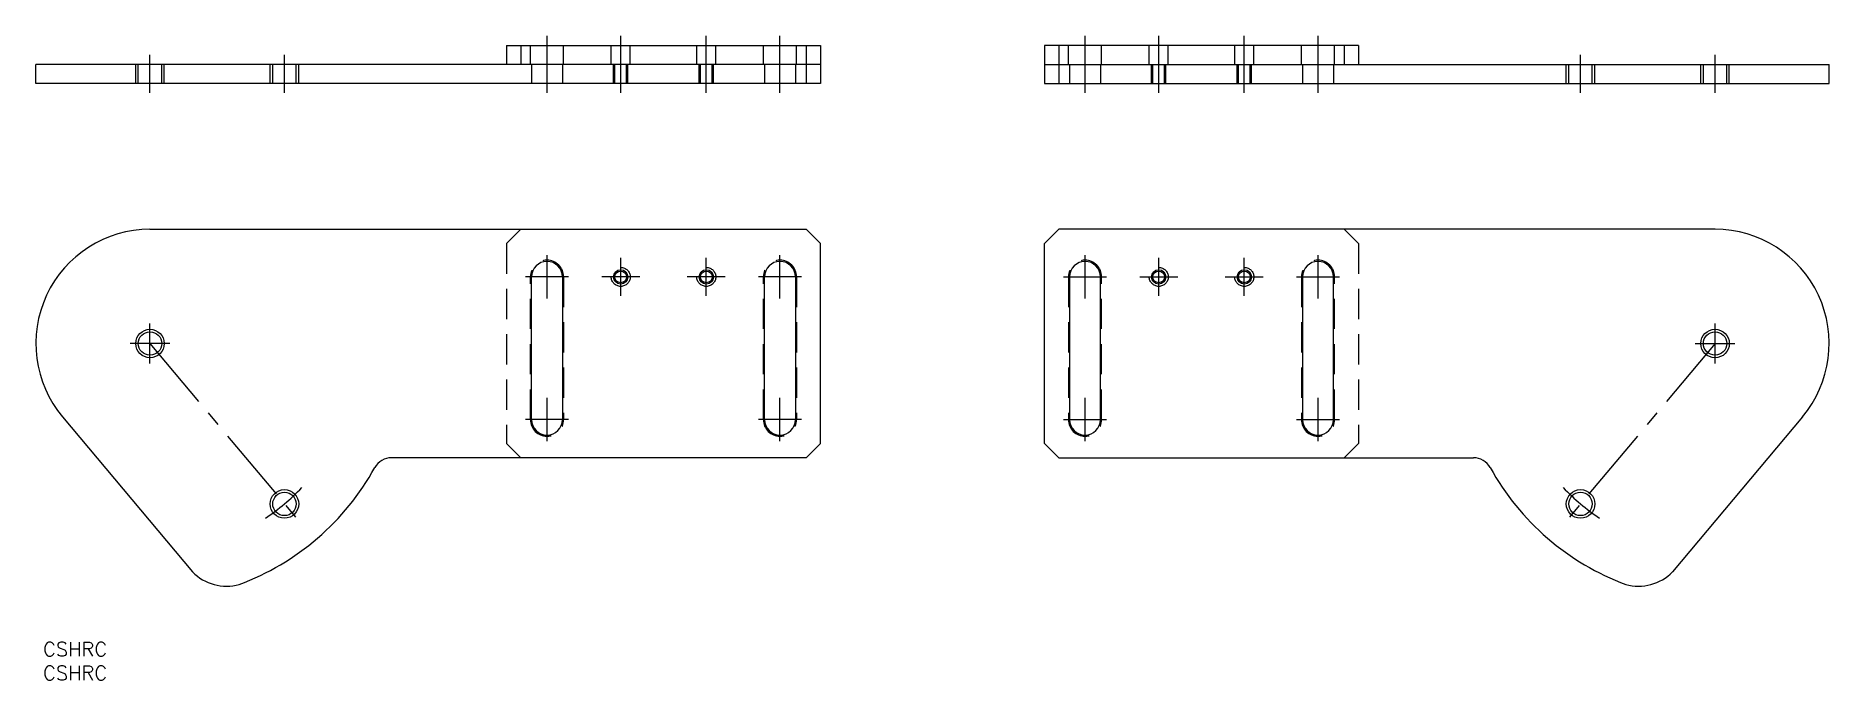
# Model space of a CAD drawing. Extents: x -2 to 376, y -8 to 127.
import ezdxf

# ---------------------------------------------------------------- set-up
doc = ezdxf.new("R2010")
doc.units = 0
doc.header["$LTSCALE"] = 0.5
doc.linetypes.add('CENTER', pattern=[50.8, 31.75, -6.35, 6.35, -6.35])
doc.linetypes.add('DASHED', pattern=[19.05, 12.7, -6.35])
doc.layers.get('0').update_dxf_attribs({"linetype": 'CONTINUOUS'})
doc.layers.add('CENTER', color=1, linetype='CENTER')
doc.styles.get("Standard").update_dxf_attribs({"font": 'txt.shx', "height": 3, "bigfont": 'bigfont.shx'})

# ---------------------------------------------------------------- blocks, each defined once
blk = doc.blocks.new('*U107')
at = {"color": 7, "linetype": 'CONTINUOUS'}
blk.add_text('CSHRC', height=3, dxfattribs=at).set_placement((0, -3))
blk = doc.blocks.new('*U108')
at = {"color": 7, "linetype": 'CONTINUOUS'}
blk.add_text('CSHRC', height=3, dxfattribs=at).set_placement((0, -8))

msp = doc.modelspace()

# ---------------------------------------------------------------- linework, layer by layer
at = {"color": 7, "linetype": 'CONTINUOUS'}
for p, q in [((97.5, 125.39), (163.5, 125.39)), ((97.5, 125.39), (97.5, 121.39)), ((100.5, 125.39), (100.5, 121.39)), ((160.5, 125.39), (160.5, 117.39)), ((163.5, 125.39), (163.5, 117.39)), ((210.65, 125.39), (210.65, 117.39)), ((276.65, 125.39), (210.65, 125.39)), ((213.65, 125.39), (213.65, 117.39)), ((273.65, 125.39), (273.65, 121.39)), ((276.65, 125.39), (276.65, 121.39)), ((-1.5, 117.39), (-1.5, 121.39)), ((163.5, 121.39), (-1.5, 121.39)), ((210.65, 121.39), (375.65, 121.39)), ((375.65, 117.39), (375.65, 121.39)), ((163.5, 117.39), (-1.5, 117.39)), ((210.65, 117.39), (375.65, 117.39)), ((22.5, 86.74), (160.5, 86.74)), ((160.5, 86.74), (163.5, 83.74)), ((163.5, 41.74), (163.5, 83.74)), ((213.65, 86.74), (210.65, 83.74)), ((210.65, 41.74), (210.65, 83.74)), ((351.65, 86.74), (213.65, 86.74)), ((102.75, 46.74), (102.75, 76.74)), ((109.25, 76.74), (109.25, 46.74)), ((151.75, 46.74), (151.75, 76.74)), ((158.25, 76.74), (158.25, 46.74)), ((215.9, 76.74), (215.9, 46.74)), ((222.4, 46.74), (222.4, 76.74)), ((264.9, 76.74), (264.9, 46.74)), ((271.4, 46.74), (271.4, 76.74)), ((4.11, 47.31), (31.45, 14.73)), ((370.03, 47.31), (342.7, 14.73)), ((163.5, 41.74), (160.5, 38.74)), ((160.5, 38.74), (163.5, 41.74)), ((210.65, 41.74), (213.65, 38.74)), ((213.65, 38.74), (210.65, 41.74)), ((160.5, 38.74), (73.29, 38.74)), ((213.65, 38.74), (300.85, 38.74))]:
    msp.add_line(p, q, dxfattribs=at)
at = {"color": 3, "linetype": 'DASHED'}
for p, q in [((102.5, 121.39), (102.5, 125.39)), ((109.5, 121.39), (109.5, 125.39)), ((119.5, 121.39), (119.5, 125.39)), ((123.5, 121.39), (123.5, 125.39)), ((137.5, 121.39), (137.5, 125.39)), ((141.5, 121.39), (141.5, 125.39)), ((151.5, 121.39), (151.5, 125.39)), ((158.5, 121.39), (158.5, 125.39)), ((215.65, 121.39), (215.65, 125.39)), ((222.65, 121.39), (222.65, 125.39)), ((232.65, 121.39), (232.65, 125.39)), ((236.65, 121.39), (236.65, 125.39)), ((250.65, 121.39), (250.65, 125.39)), ((254.65, 121.39), (254.65, 125.39)), ((264.65, 121.39), (264.65, 125.39)), ((271.65, 121.39), (271.65, 125.39)), ((19.5, 117.39), (19.5, 121.39)), ((20.04, 117.39), (20.04, 121.39)), ((24.96, 117.39), (24.96, 121.39)), ((25.5, 117.39), (25.5, 121.39)), ((47.78, 117.39), (47.78, 121.39)), ((48.32, 117.39), (48.32, 121.39)), ((53.24, 117.39), (53.24, 121.39)), ((53.78, 117.39), (53.78, 121.39)), ((102.75, 121.39), (102.75, 117.39)), ((109.25, 121.39), (109.25, 117.39)), ((120, 117.39), (120, 121.39)), ((120.27, 117.39), (120.27, 121.39)), ((122.73, 117.39), (122.73, 121.39)), ((123, 117.39), (123, 121.39)), ((138, 117.39), (138, 121.39)), ((138.27, 117.39), (138.27, 121.39)), ((140.73, 117.39), (140.73, 121.39)), ((141, 117.39), (141, 121.39)), ((151.75, 121.39), (151.75, 117.39)), ((158.25, 121.39), (158.25, 117.39)), ((215.9, 121.39), (215.9, 117.39)), ((222.4, 121.39), (222.4, 117.39)), ((233.15, 117.39), (233.15, 121.39)), ((233.42, 117.39), (233.42, 121.39)), ((235.88, 117.39), (235.88, 121.39)), ((236.15, 117.39), (236.15, 121.39)), ((251.15, 117.39), (251.15, 121.39)), ((251.42, 117.39), (251.42, 121.39)), ((253.88, 117.39), (253.88, 121.39)), ((254.15, 117.39), (254.15, 121.39)), ((264.9, 121.39), (264.9, 117.39)), ((271.4, 121.39), (271.4, 117.39)), ((320.36, 117.39), (320.36, 121.39)), ((320.9, 117.39), (320.9, 121.39)), ((325.82, 117.39), (325.82, 121.39)), ((326.36, 117.39), (326.36, 121.39)), ((348.65, 117.39), (348.65, 121.39)), ((349.19, 117.39), (349.19, 121.39)), ((354.1, 117.39), (354.1, 121.39)), ((354.65, 117.39), (354.65, 121.39)), ((97.5, 83.74), (100.5, 86.74)), ((97.5, 83.74), (97.5, 41.74)), ((276.65, 83.74), (273.65, 86.74)), ((276.65, 83.74), (276.65, 41.74)), ((102.5, 46.74), (102.5, 76.74)), ((109.5, 76.74), (109.5, 46.74)), ((151.5, 46.74), (151.5, 76.74)), ((158.5, 76.74), (158.5, 46.74)), ((215.65, 76.74), (215.65, 46.74)), ((222.65, 46.74), (222.65, 76.74)), ((264.65, 76.74), (264.65, 46.74)), ((271.65, 46.74), (271.65, 76.74)), ((100.5, 38.74), (97.5, 41.74)), ((273.65, 38.74), (276.65, 41.74))]:
    msp.add_line(p, q, dxfattribs=at)
for centre in [(121.5, 76.74), (139.5, 76.74), (234.65, 76.74), (252.65, 76.74)]:
    msp.add_circle(centre, 2, dxfattribs=at)
at = {"color": 3, "linetype": 'CONTINUOUS'}
for centre, radius in [((121.5, 76.74), 1.5), ((139.5, 76.74), 1.5), ((234.65, 76.74), 1.5), ((252.65, 76.74), 1.5), ((22.5, 62.74), 3), ((351.65, 62.74), 3), ((50.78, 29.03), 3), ((323.36, 29.03), 3)]:
    msp.add_circle(centre, radius, dxfattribs=at)
at = {"color": 7, "linetype": 'CONTINUOUS'}
for centre, radius in [((121.5, 76.74), 1.23), ((139.5, 76.74), 1.23), ((234.65, 76.74), 1.23), ((252.65, 76.74), 1.23), ((22.5, 62.74), 2.46), ((351.65, 62.74), 2.46), ((50.78, 29.03), 2.46), ((323.36, 29.03), 2.46)]:
    msp.add_circle(centre, radius, dxfattribs=at)
for centre, radius, start, end in [((22.5, 62.74), 24, 90, 220), ((351.65, 62.74), 24, 320, 90), ((106, 76.74), 3.25, 0, 180), ((155, 76.74), 3.25, 0, 180), ((219.15, 76.74), 3.25, 0, 180), ((268.15, 76.74), 3.25, 0, 180), ((106, 46.74), 3.25, 180, 0), ((155, 46.74), 3.25, 180, 0), ((219.15, 46.74), 3.25, 180, 360), ((268.15, 46.74), 3.25, 180, 360), ((73.29, 34.74), 4, 90, 151.1343), ((300.85, 34.74), 4, 28.8657, 90), ((22.5, 62.74), 54, 290.3302, 331.1343), ((351.65, 62.74), 54, 208.8657, 249.6698), ((38.59, 21.74), 10, 224.4418, 285.5038), ((335.56, 21.74), 10, 254.4962, 315.5582)]:
    msp.add_arc(centre, radius, start, end, dxfattribs=at)
at = {"color": 3, "linetype": 'DASHED'}
for centre, start, end in [((106, 76.74), 0, 180), ((155, 76.74), 0, 180), ((219.15, 76.74), 360, 180), ((268.15, 76.74), 0, 180), ((106, 46.74), 180, 0), ((155, 46.74), 180, 0), ((219.15, 46.74), 180, 0), ((268.15, 46.74), 180, 360)]:
    msp.add_arc(centre, 3.5, start, end, dxfattribs=at)
at = {"layer": 'CENTER', "color": 1, "linetype": 'CENTER'}
for p, q in [((106, 115.39), (106, 127.39)), ((121.5, 115.39), (121.5, 127.39)), ((139.5, 115.39), (139.5, 127.39)), ((155, 115.39), (155, 127.39)), ((219.15, 115.39), (219.15, 127.39)), ((234.65, 115.39), (234.65, 127.39)), ((252.65, 115.39), (252.65, 127.39)), ((268.15, 115.39), (268.15, 127.39)), ((22.5, 115.39), (22.5, 123.39)), ((50.78, 115.39), (50.78, 123.39)), ((323.36, 115.39), (323.36, 123.39)), ((351.65, 115.39), (351.65, 123.39)), ((106, 72.19), (106, 81.29)), ((121.5, 72.74), (121.5, 80.74)), ((139.5, 72.74), (139.5, 80.74)), ((155, 72.19), (155, 81.29)), ((219.15, 72.19), (219.15, 81.29)), ((234.65, 72.74), (234.65, 80.74)), ((252.65, 72.74), (252.65, 80.74)), ((268.15, 72.19), (268.15, 81.29)), ((110.55, 76.74), (101.45, 76.74)), ((125.5, 76.74), (117.5, 76.74)), ((143.5, 76.74), (135.5, 76.74)), ((159.55, 76.74), (150.45, 76.74)), ((214.6, 76.74), (223.7, 76.74)), ((230.65, 76.74), (238.65, 76.74)), ((248.65, 76.74), (256.65, 76.74)), ((263.6, 76.74), (272.7, 76.74)), ((22.5, 58.54), (22.5, 66.93)), ((351.65, 58.54), (351.65, 66.93)), ((26.7, 62.74), (18.3, 62.74)), ((22.5, 62.74), (53.95, 25.26)), ((351.65, 62.74), (320.2, 25.26)), ((347.45, 62.74), (355.84, 62.74)), ((106, 42.19), (106, 51.29)), ((155, 42.19), (155, 51.29)), ((219.15, 42.19), (219.15, 51.29)), ((268.15, 42.19), (268.15, 51.29)), ((110.55, 46.74), (101.45, 46.74)), ((159.55, 46.74), (150.45, 46.74)), ((214.6, 46.74), (223.7, 46.74)), ((263.6, 46.74), (272.7, 46.74))]:
    msp.add_line(p, q, dxfattribs=at)
for centre, start, end in [((22.5, 62.74), 303.4884, 316.5116), ((351.65, 62.74), 223.4884, 236.5116)]:
    msp.add_arc(centre, 44, start, end, dxfattribs=at)

# ---------------------------------------------------------------- block references
at = {"color": 7, "linetype": 'CONTINUOUS'}
for name in ['*U107', '*U108']:
    msp.add_blockref(name, (0, 0), dxfattribs=at)

doc.saveas('drawing.dxf')
